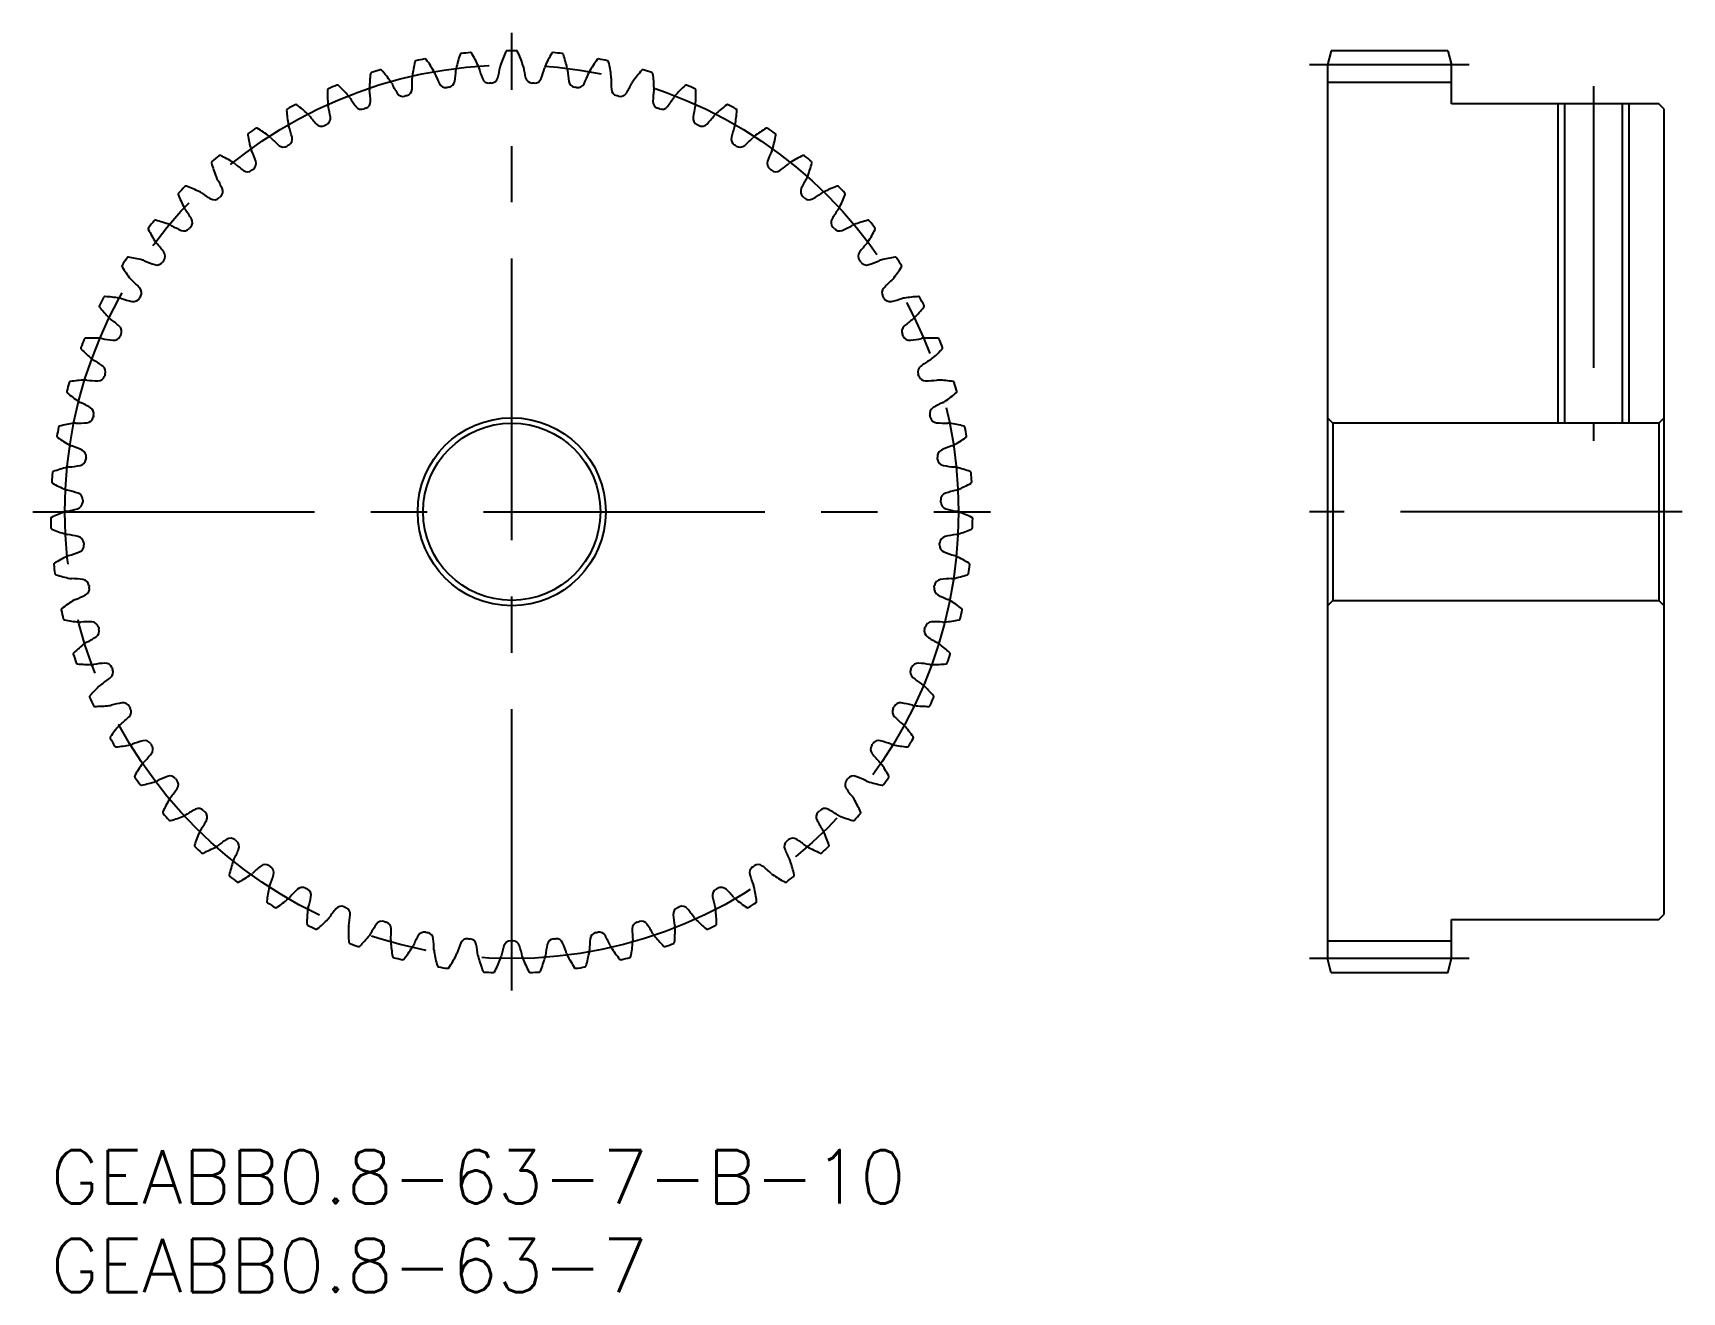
# Model space of a CAD drawing. Extents: x -1 to 92, y -8 to 63.
import ezdxf

# ---------------------------------------------------------------- set-up
doc = ezdxf.new("R2010")
doc.units = 0
doc.header["$LTSCALE"] = 0.5
doc.linetypes.add('CENTER', pattern=[50.8, 31.75, -6.35, 6.35, -6.35])
for name, color, linetype in [('MSM_CENTER', 1, 'CENTER'), ('MSM_CONTINUOUS', 7, 'CONTINUOUS'), ('MSM_NARROW', 5, 'CONTINUOUS'), ('MSM_PART_NUMBER', 7, 'CONTINUOUS')]:
    doc.layers.add(name, color=color, linetype=linetype)
doc.styles.get("Standard").update_dxf_attribs({"font": 'txt.shx', "height": 3, "bigfont": 'bigfont.shx'})

# ---------------------------------------------------------------- blocks, each defined once
blk = doc.blocks.new('*U2')
at = {"layer": 'MSM_PART_NUMBER'}
blk.add_text('GEABB0.8-63-7-B-10', height=3, dxfattribs=at).set_placement((0, -3))
blk = doc.blocks.new('*U3')
at = {"layer": 'MSM_PART_NUMBER'}
blk.add_text('GEABB0.8-63-7', height=3, dxfattribs=at).set_placement((0, -8))

msp = doc.modelspace()

# ---------------------------------------------------------------- linework, layer by layer
at = {"layer": 'MSM_CENTER'}
for p, q in [((26, 9), (26, 63)), ((80, 61.2), (71, 61.2)), ((87, 60), (87, 40)), ((-1, 36), (53, 36)), ((92, 36), (71, 36)), ((80, 10.8), (71, 10.8))]:
    msp.add_line(p, q, dxfattribs=at)
msp.add_circle((26, 36), 25.2, dxfattribs=at)
at = {"layer": 'MSM_CONTINUOUS'}
for p, q in [((72.214, 62), (72, 61.2)), ((78.786, 62), (72.214, 62)), ((78.786, 62), (79, 61.2)), ((72, 61.2), (72, 10.8)), ((79, 59), (79, 61.2)), ((79, 60.2), (72, 60.2)), ((90.7, 59), (79, 59)), ((85.379, 59), (85.379, 41)), ((88.621, 59), (88.621, 41)), ((91, 58.7), (90.7, 59)), ((91, 13.3), (91, 58.7)), ((72, 41.3), (72.3, 41)), ((72.3, 41), (72.3, 31)), ((90.7, 41), (72.3, 41)), ((90.7, 41), (91, 41.3)), ((90.7, 41), (90.7, 31)), ((72.3, 31), (72, 30.7)), ((72.3, 31), (90.7, 31)), ((91, 30.7), (90.7, 31)), ((90.7, 13), (91, 13.3)), ((79, 10.8), (79, 13)), ((79, 13), (90.7, 13)), ((72, 11.8), (79, 11.8)), ((72.214, 10), (72, 10.8)), ((78.786, 10), (79, 10.8)), ((78.786, 10), (72.214, 10))]:
    msp.add_line(p, q, dxfattribs=at)
for radius in [5.3, 5]:
    msp.add_circle((26, 36), radius, dxfattribs=at)
for centre, radius, start, end in [((20.614, 61.354), 0.08, 101.99337, 166.91143), ((26, 36), 26, 100.86377, 101.99337), ((21.115, 61.455), 0.08, 35.94571, 100.86379), ((14.804, 56.88), 7.875, 30, 35.94571), ((30.544, 59.252), 7.875, 161.19715, 167.14286), ((23.165, 61.765), 0.08, 96.27909, 161.19715), ((26, 36), 26, 95.14948, 96.27909), ((23.674, 61.815), 0.08, 30.23143, 95.1495), ((16.939, 57.891), 7.875, 24.28571, 30.23143), ((32.837, 58.684), 7.875, 155.48286, 161.42857), ((25.744, 61.919), 0.08, 90.5648, 155.48286), ((26, 36), 26, 89.4352, 90.5648), ((26.256, 61.919), 0.08, 24.51714, 89.43518), ((19.163, 58.684), 7.875, 18.57143, 24.51714), ((35.061, 57.891), 7.875, 149.76857, 155.71428), ((28.326, 61.815), 0.08, 84.85052, 149.7686), ((26, 36), 26, 83.72091, 84.85052), ((28.835, 61.765), 0.08, 18.80285, 83.72089), ((21.456, 59.252), 7.875, 12.85714, 18.80285), ((37.196, 56.88), 7.875, 144.05429, 150), ((30.885, 61.455), 0.08, 79.13623, 144.05427), ((26, 36), 26, 78.00663, 79.13623), ((31.386, 61.354), 0.08, 13.08857, 78.00661), ((25.847, 59.691), 7.875, 172.62572, 178.57143), ((18.116, 60.692), 0.08, 107.70766, 172.62572), ((26, 36), 26, 106.57806, 107.70766), ((18.604, 60.843), 0.08, 41.66, 106.57807), ((12.781, 55.661), 7.875, 35.71429, 41.66), ((14.093, 60.195), 6.3, 356.67569, 2.3888), ((21.05, 60.486), 0.663, 172.85714, 182.43406), ((28.206, 59.589), 7.875, 166.91143, 172.85714), ((21.05, 60.486), 0.663, 20.42308, 30), ((27.573, 62.92), 6.3, 200.46834, 206.18145), ((16.562, 61.26), 6.3, 350.9614, 356.67452), ((23.513, 60.857), 0.663, 167.14287, 176.71978), ((23.513, 60.857), 0.663, 14.70879, 24.28571), ((30.246, 62.63), 6.3, 194.75405, 200.46717), ((24.829, 60.572), 0.4, 272.72811, 345.24712), ((19.124, 62.075), 6.3, 345.24712, 350.96023), ((26, 60.981), 0.663, 161.42858, 171.00549), ((26, 60.981), 0.663, 8.99451, 18.57143), ((32.876, 62.075), 6.3, 189.03977, 194.75288), ((27.171, 60.572), 0.4, 194.75288, 267.2719), ((21.754, 62.63), 6.3, 339.53283, 345.24595), ((28.487, 60.857), 0.663, 155.71427, 165.29121), ((28.487, 60.857), 0.663, 3.28022, 12.85714), ((35.438, 61.26), 6.3, 183.32548, 189.0386), ((24.427, 62.92), 6.3, 333.81855, 339.53166), ((30.95, 60.486), 0.663, 150, 159.57692), ((23.794, 59.589), 7.875, 7.14286, 13.08857), ((37.907, 60.195), 6.3, 177.6112, 183.32431), ((30.95, 60.486), 0.663, 357.56594, 7.14286), ((39.219, 55.661), 7.875, 138.34, 144.28571), ((33.396, 60.843), 0.08, 73.42194, 138.33998), ((26, 36), 26, 72.29234, 73.42194), ((33.884, 60.692), 0.08, 7.37428, 72.29233), ((26.153, 59.691), 7.875, 1.42857, 7.37428), ((23.489, 59.558), 7.875, 178.34, 184.28571), ((15.697, 59.784), 0.08, 113.42194, 178.34), ((26, 36), 26, 112.29234, 113.42194), ((16.168, 59.983), 0.08, 47.37428, 112.29231), ((10.889, 54.247), 7.875, 41.42857, 47.37428), ((18.637, 59.871), 0.663, 178.57143, 188.14835), ((11.744, 58.889), 6.3, 2.38998, 8.10309), ((18.637, 59.871), 0.663, 26.13737, 35.71429), ((24.885, 62.943), 6.3, 206.18263, 211.89574), ((19.876, 59.826), 0.4, 211.89574, 284.41475), ((19.983, 59.853), 0.4, 284.15668, 356.67569), ((22.279, 60.317), 0.4, 206.18145, 278.70054), ((26, 36), 24.2, 98.44239, 98.70047), ((22.388, 60.333), 0.4, 278.4424, 350.9614), ((24.718, 60.567), 0.4, 200.46717, 272.98618), ((26, 36), 24.2, 92.7281, 92.98618), ((26, 36), 24.2, 87.01382, 87.2719), ((27.282, 60.567), 0.4, 267.01382, 339.53285), ((29.612, 60.333), 0.4, 189.0386, 261.55754), ((26, 36), 24.2, 81.29953, 81.55761), ((29.721, 60.317), 0.4, 261.29954, 333.81857), ((32.017, 59.853), 0.4, 183.32431, 255.84339), ((32.124, 59.826), 0.4, 255.58525, 328.10428), ((27.115, 62.943), 6.3, 328.10426, 333.81737), ((33.363, 59.871), 0.663, 144.28571, 153.86263), ((40.256, 58.889), 6.3, 171.89691, 177.61002), ((33.363, 59.871), 0.663, 351.85165, 1.42857), ((41.111, 54.247), 7.875, 132.62572, 138.57143), ((35.832, 59.983), 0.08, 67.70766, 132.62573), ((26, 36), 26, 66.57806, 67.70766), ((36.303, 59.784), 0.08, 1.66, 66.57804), ((28.511, 59.558), 7.875, 355.71429, 1.66), ((13.38, 58.64), 0.08, 119.13623, 184.05429), ((21.155, 59.191), 7.875, 184.05429, 190), ((26, 36), 26, 118.00663, 119.13623), ((13.829, 58.885), 0.08, 53.08857, 118.00661), ((9.147, 52.652), 7.875, 47.14286, 53.08857), ((16.296, 59.019), 0.663, 184.28572, 193.86263), ((9.535, 57.356), 6.3, 8.10426, 13.81737), ((16.296, 59.019), 0.663, 31.85165, 41.42857), ((22.208, 62.698), 6.3, 211.89691, 217.61002), ((17.534, 59.097), 0.4, 217.61002, 290.12904), ((26, 36), 24.2, 109.87096, 110.12904), ((17.638, 59.135), 0.4, 289.87097, 2.38998), ((26, 36), 24.2, 104.15667, 104.41475), ((26, 36), 24.2, 75.58524, 75.84333), ((34.362, 59.135), 0.4, 177.61002, 250.12911), ((26, 36), 24.2, 69.87096, 70.12904), ((34.466, 59.097), 0.4, 249.87097, 322.39), ((29.792, 62.698), 6.3, 322.38998, 328.10309), ((35.704, 59.019), 0.663, 138.57143, 148.14835), ((42.465, 57.356), 6.3, 166.18263, 171.89574), ((35.704, 59.019), 0.663, 346.13737, 355.71429), ((42.853, 52.652), 7.875, 126.91143, 132.85714), ((38.171, 58.885), 0.08, 61.99337, 126.91145), ((26, 36), 26, 60.86377, 61.99337), ((30.845, 59.191), 7.875, 350, 355.94571), ((38.62, 58.64), 0.08, 355.94571, 60.86376), ((14.053, 57.939), 0.663, 190.00001, 199.57692), ((7.491, 55.611), 6.3, 13.81855, 19.53166), ((14.053, 57.939), 0.663, 37.56594, 47.14286), ((19.569, 62.188), 6.3, 217.6112, 223.32431), ((15.277, 58.14), 0.4, 223.32431, 295.84339), ((26, 36), 24.2, 115.58524, 115.84333), ((15.376, 58.188), 0.4, 295.58525, 8.10426), ((36.624, 58.188), 0.4, 171.89574, 244.41482), ((26, 36), 24.2, 64.15667, 64.41475), ((36.723, 58.14), 0.4, 244.15668, 316.67571), ((32.431, 62.188), 6.3, 316.67569, 322.3888), ((37.947, 57.939), 0.663, 132.85714, 142.43406), ((44.509, 55.611), 6.3, 160.46834, 166.18145), ((37.947, 57.939), 0.663, 340.42308, 350), ((11.188, 57.271), 0.08, 124.85052, 189.76857), ((18.87, 58.594), 7.875, 189.76857, 195.71428), ((26, 36), 26, 123.72091, 124.85052), ((11.611, 57.559), 0.08, 58.80285, 123.72089), ((7.573, 50.891), 7.875, 52.85714, 58.80285), ((11.928, 56.64), 0.663, 43.28022, 52.85714), ((16.993, 61.417), 6.3, 223.32548, 229.0386), ((13.22, 57.02), 0.4, 301.29954, 13.81855), ((38.78, 57.02), 0.4, 166.18145, 238.70054), ((35.007, 61.417), 6.3, 310.96141, 316.67452), ((40.072, 56.64), 0.663, 127.14286, 136.71978), ((44.427, 50.891), 7.875, 121.19715, 127.14286), ((40.389, 57.559), 0.08, 56.27909, 121.19717), ((26, 36), 26, 55.14948, 56.27909), ((33.13, 58.594), 7.875, 344.28571, 350.23143), ((40.812, 57.271), 0.08, 350.23143, 55.14946), ((26, 36), 26, 129.4352, 130.5648), ((9.535, 56.019), 0.08, 64.51714, 129.43518), ((6.182, 48.982), 7.875, 58.57143, 64.51714), ((11.928, 56.64), 0.663, 195.71427, 205.29121), ((5.63, 53.67), 6.3, 19.53283, 25.24595), ((13.125, 56.962), 0.4, 229.0386, 301.55761), ((26, 36), 24.2, 121.29953, 121.55761), ((26, 36), 24.2, 58.44239, 58.70047), ((38.875, 56.962), 0.4, 238.4424, 310.96142), ((46.37, 53.67), 6.3, 154.75405, 160.46717), ((40.072, 56.64), 0.663, 334.70879, 344.28571), ((45.818, 48.982), 7.875, 115.48286, 121.42857), ((42.465, 56.019), 0.08, 50.5648, 115.48287), ((26, 36), 26, 49.4352, 50.5648), ((9.144, 55.691), 0.08, 130.5648, 195.48286), ((16.656, 57.772), 7.875, 195.48286, 201.42857), ((9.942, 55.137), 0.663, 201.42858, 211.00549), ((9.942, 55.137), 0.663, 48.99451, 58.57143), ((14.507, 60.394), 6.3, 229.03977, 234.75288), ((11.102, 55.576), 0.4, 234.75288, 307.27183), ((26, 36), 24.2, 127.01382, 127.2719), ((11.191, 55.643), 0.4, 307.01383, 19.53283), ((40.809, 55.643), 0.4, 160.46717, 232.98625), ((26, 36), 24.2, 52.7281, 52.98618), ((40.898, 55.576), 0.4, 232.72811, 305.24712), ((37.493, 60.394), 6.3, 305.24712, 310.96023), ((42.058, 55.137), 0.663, 121.42857, 131.00549), ((42.058, 55.137), 0.663, 328.99451, 338.57143), ((35.344, 57.772), 7.875, 338.57143, 344.51714), ((42.856, 55.691), 0.08, 344.51714, 49.43518), ((7.267, 53.915), 0.08, 136.27909, 201.19715), ((26, 36), 26, 135.14948, 136.27909), ((7.624, 54.28), 0.08, 70.23143, 135.14946), ((4.988, 46.945), 7.875, 64.28571, 70.23143), ((8.117, 53.443), 0.663, 54.70879, 64.28571), ((12.135, 59.129), 6.3, 234.75405, 240.46717), ((3.972, 51.554), 6.3, 25.24712, 30.96023), ((9.308, 54.071), 0.4, 312.72812, 25.24712), ((42.692, 54.071), 0.4, 154.75288, 227.27197), ((48.028, 51.554), 6.3, 149.03977, 154.75288), ((39.865, 59.129), 6.3, 299.53283, 305.24595), ((43.883, 53.443), 0.663, 115.71429, 125.29121), ((47.012, 46.945), 7.875, 109.76857, 115.71429), ((44.376, 54.28), 0.08, 44.85052, 109.76859), ((26, 36), 26, 43.72091, 44.85052), ((44.733, 53.915), 0.08, 338.80285, 43.72089), ((14.535, 56.733), 7.875, 201.19715, 207.14286), ((8.117, 53.443), 0.663, 207.14286, 216.71978), ((2.533, 49.284), 6.3, 30.9614, 36.67452), ((9.227, 53.995), 0.4, 240.46717, 312.98618), ((26, 36), 24.2, 132.7281, 132.98618), ((26, 36), 24.2, 47.01382, 47.2719), ((42.773, 53.995), 0.4, 227.01382, 299.53283), ((49.467, 49.284), 6.3, 143.32548, 149.0386), ((43.883, 53.443), 0.663, 323.28022, 332.85714), ((37.465, 56.733), 7.875, 332.85714, 338.80285), ((26, 36), 26, 140.86377, 141.99337), ((5.895, 52.36), 0.08, 75.94571, 140.86374), ((4.002, 44.798), 7.875, 70, 75.94571), ((6.469, 51.575), 0.663, 60.42308, 70), ((9.901, 57.633), 6.3, 240.46834, 246.18145), ((7.592, 52.319), 0.4, 318.4424, 30.9614), ((44.408, 52.319), 0.4, 149.0386, 221.55754), ((42.099, 57.633), 6.3, 293.81855, 299.53166), ((45.531, 51.575), 0.663, 110, 119.57692), ((47.998, 44.798), 7.875, 104.05429, 110), ((46.105, 52.36), 0.08, 39.13623, 104.05429), ((26, 36), 26, 38.00663, 39.13623), ((5.577, 51.96), 0.08, 141.99337, 206.91142), ((12.527, 55.488), 7.875, 206.91143, 212.85714), ((6.469, 51.575), 0.663, 212.85714, 222.43406), ((7.519, 52.236), 0.4, 246.18145, 318.7004), ((26, 36), 24.2, 138.44239, 138.70047), ((26, 36), 24.2, 41.29953, 41.55761), ((44.481, 52.236), 0.4, 221.29954, 293.81856), ((45.531, 51.575), 0.663, 317.56594, 327.14286), ((39.473, 55.488), 7.875, 327.14286, 333.08857), ((46.423, 51.96), 0.08, 333.08857, 38.00661), ((26, 36), 26, 146.57806, 147.70766), ((4.366, 50.277), 0.08, 81.66, 146.57803), ((3.236, 42.564), 7.875, 75.71429, 81.66), ((1.327, 46.881), 6.3, 36.67569, 42.3888), ((6.059, 50.405), 0.4, 324.15669, 36.67569), ((45.941, 50.405), 0.4, 143.32431, 215.84326), ((50.673, 46.881), 6.3, 137.6112, 143.32431), ((48.764, 42.564), 7.875, 98.34, 104.28571), ((47.634, 50.277), 0.08, 33.42194, 98.34), ((26, 36), 26, 32.29234, 33.42194), ((4.089, 49.847), 0.08, 147.70766, 212.6257), ((10.654, 54.05), 7.875, 212.62572, 218.57143), ((5.015, 49.553), 0.663, 66.13737, 75.71429), ((7.827, 55.923), 6.3, 246.18263, 251.89574), ((5.994, 50.315), 0.4, 251.89574, 324.41482), ((26, 36), 24.2, 144.15667, 144.41475), ((26, 36), 24.2, 35.58524, 35.84333), ((46.006, 50.315), 0.4, 215.58525, 288.10426), ((44.173, 55.923), 6.3, 288.10426, 293.81737), ((46.985, 49.553), 0.663, 104.28571, 113.86263), ((41.346, 54.05), 7.875, 321.42857, 327.37428), ((47.911, 49.847), 0.08, 327.37428, 32.29233), ((5.015, 49.553), 0.663, 218.57144, 228.14835), ((0.366, 44.37), 6.3, 42.38998, 48.10309), ((4.724, 48.348), 0.4, 329.87097, 42.38998), ((47.276, 48.348), 0.4, 137.61002, 210.12897), ((51.634, 44.37), 6.3, 131.89691, 137.61002), ((46.985, 49.553), 0.663, 311.85165, 321.42857), ((2.819, 47.597), 0.08, 153.42194, 218.33998), ((26, 36), 26, 152.29234, 153.42194), ((8.933, 52.432), 7.875, 218.34, 224.28571), ((3.052, 48.052), 0.08, 87.37428, 152.29236), ((2.695, 40.265), 7.875, 81.42857, 87.37428), ((3.77, 47.397), 0.663, 71.85165, 81.42857), ((5.934, 54.015), 6.3, 251.89691, 257.61002), ((4.668, 48.252), 0.4, 257.61002, 330.12897), ((26, 36), 24.2, 149.87096, 150.12904), ((26, 36), 24.2, 29.87096, 30.12904), ((47.332, 48.252), 0.4, 209.87096, 282.38999), ((46.066, 54.015), 6.3, 282.38998, 288.10309), ((48.23, 47.397), 0.663, 98.57143, 108.14835), ((49.305, 40.265), 7.875, 92.62572, 98.57143), ((43.067, 52.432), 7.875, 315.71429, 321.66), ((48.948, 48.052), 0.08, 27.70766, 92.62572), ((26, 36), 26, 26.57806, 27.70766), ((49.181, 47.597), 0.08, 321.66, 26.57804), ((3.77, 47.397), 0.663, 224.28571, 233.86263), ((-0.34, 41.776), 6.3, 48.10426, 53.81737), ((52.34, 41.776), 6.3, 126.18263, 131.89574), ((48.23, 47.397), 0.663, 306.13737, 315.71429), ((26, 36), 26, 158.00663, 159.13623), ((1.966, 45.707), 0.08, 93.08857, 158.00665), ((2.386, 37.923), 7.875, 87.14286, 93.08857), ((2.746, 45.127), 0.663, 77.56594, 87.14286), ((4.24, 51.927), 6.3, 257.6112, 263.32431), ((3.554, 46.067), 0.4, 263.32431, 335.84333), ((3.6, 46.168), 0.4, 335.58526, 48.10426), ((26, 36), 24.2, 155.58524, 155.84333), ((48.4, 46.168), 0.4, 131.89574, 204.41469), ((26, 36), 24.2, 24.15667, 24.41476), ((48.446, 46.067), 0.4, 204.15668, 276.67571), ((47.76, 51.927), 6.3, 276.67569, 282.3888), ((49.254, 45.127), 0.663, 92.85714, 102.43406), ((49.614, 37.923), 7.875, 86.91143, 92.85714), ((50.034, 45.707), 0.08, 21.99337, 86.91143), ((26, 36), 26, 20.86377, 21.99337), ((1.78, 45.231), 0.08, 159.13623, 224.05427), ((7.382, 50.652), 7.875, 224.05429, 230), ((44.618, 50.652), 7.875, 310, 315.94571), ((50.22, 45.231), 0.08, 315.94571, 20.86376), ((2.746, 45.127), 0.663, 230.00001, 239.57692), ((-0.784, 39.125), 6.3, 53.81855, 59.53166), ((2.699, 43.887), 0.4, 341.29954, 53.81855), ((26, 36), 24.2, 161.29953, 161.55761), ((49.301, 43.887), 0.4, 126.18145, 198.70054), ((26, 36), 24.2, 18.44239, 18.70047), ((52.784, 39.125), 6.3, 120.46834, 126.18145), ((49.254, 45.127), 0.663, 300.42308, 310), ((0.981, 42.774), 0.08, 164.85052, 229.7686), ((26, 36), 26, 163.72091, 164.85052), ((1.119, 43.266), 0.08, 98.80285, 163.72093), ((2.312, 35.563), 7.875, 92.85714, 98.80285), ((1.953, 42.766), 0.663, 83.28022, 92.85714), ((2.762, 49.681), 6.3, 263.32548, 269.0386), ((2.663, 43.782), 0.4, 269.0386, 341.55761), ((49.337, 43.782), 0.4, 198.4424, 270.9614), ((49.238, 49.681), 6.3, 270.9614, 276.67452), ((50.047, 42.766), 0.663, 87.14286, 96.71978), ((49.688, 35.563), 7.875, 81.19715, 87.14286), ((50.881, 43.266), 0.08, 16.27909, 81.19715), ((26, 36), 26, 15.14948, 16.27909), ((51.019, 42.774), 0.08, 310.23143, 15.14947), ((6.015, 48.725), 7.875, 229.76857, 235.71429), ((1.953, 42.766), 0.663, 235.71429, 245.29121), ((-0.962, 36.443), 6.3, 59.53283, 65.24595), ((2.029, 41.528), 0.4, 347.01383, 59.53285), ((49.971, 41.528), 0.4, 120.46717, 192.98625), ((52.962, 36.443), 6.3, 114.75405, 120.46717), ((50.047, 42.766), 0.663, 294.70879, 304.28571), ((45.985, 48.725), 7.875, 304.28571, 310.23143), ((2.473, 33.206), 7.875, 98.57143, 104.51714), ((1.398, 40.338), 0.663, 88.99451, 98.57143), ((1.516, 47.3), 6.3, 269.03977, 274.75288), ((2.005, 41.42), 0.4, 274.75288, 347.27197), ((26, 36), 24.2, 167.01382, 167.2719), ((26, 36), 24.2, 12.7281, 12.98618), ((49.995, 41.42), 0.4, 192.72811, 265.24714), ((50.484, 47.3), 6.3, 265.24712, 270.96023), ((50.602, 40.338), 0.663, 81.42857, 91.00549), ((49.527, 33.206), 7.875, 75.48286, 81.42857), ((0.431, 40.249), 0.08, 170.5648, 235.48288), ((26, 36), 26, 169.4352, 170.5648), ((4.848, 46.672), 7.875, 235.48286, 241.42857), ((0.519, 40.752), 0.08, 104.51714, 169.43522), ((47.152, 46.672), 7.875, 298.57143, 304.51714), ((51.481, 40.752), 0.08, 10.5648, 75.48286), ((26, 36), 26, 9.4352, 10.5648), ((51.569, 40.249), 0.08, 304.51714, 9.43518), ((1.398, 40.338), 0.663, 241.42857, 251.00549), ((-0.872, 33.756), 6.3, 65.24712, 70.96023), ((1.598, 39.114), 0.4, 352.72811, 65.24712), ((26, 36), 24.2, 172.7281, 172.98618), ((50.402, 39.114), 0.4, 114.75288, 187.27183), ((26, 36), 24.2, 7.01382, 7.2719), ((52.872, 33.756), 6.3, 109.03977, 114.75288), ((50.602, 40.338), 0.663, 288.99451, 298.57143), ((26, 36), 26, 175.14948, 176.27909), ((0.173, 38.192), 0.08, 110.23143, 175.1495), ((2.868, 30.878), 7.875, 104.28571, 110.23143), ((1.089, 37.867), 0.663, 94.70879, 104.28571), ((0.512, 44.806), 6.3, 274.75405, 280.46717), ((1.584, 39.004), 0.4, 280.46717, 352.98625), ((50.416, 39.004), 0.4, 187.01382, 259.53283), ((51.488, 44.806), 6.3, 259.53283, 265.24595), ((50.911, 37.867), 0.663, 75.71429, 85.29121), ((49.132, 30.878), 7.875, 69.76857, 75.71429), ((51.827, 38.192), 0.08, 4.85052, 69.76857), ((26, 36), 26, 3.72091, 4.85052), ((0.135, 37.682), 0.08, 176.27909, 241.19717), ((3.89, 44.513), 7.875, 241.19715, 247.14286), ((1.089, 37.867), 0.663, 247.14286, 256.71978), ((-0.516, 31.091), 6.3, 70.9614, 76.67452), ((52.516, 31.091), 6.3, 103.32548, 109.0386), ((50.911, 37.867), 0.663, 283.28022, 292.85714), ((48.11, 44.513), 7.875, 292.85714, 298.80285), ((51.865, 37.682), 0.08, 298.80285, 3.72089), ((1.406, 36.558), 0.4, 286.18145, 358.70054), ((1.409, 36.669), 0.4, 358.4424, 70.9614), ((26, 36), 24.2, 178.44239, 178.70047), ((50.591, 36.669), 0.4, 109.0386, 181.55754), ((26, 36), 24.2, 1.29953, 1.55761), ((50.594, 36.558), 0.4, 181.29954, 253.81855), ((0.083, 35.609), 0.08, 115.94571, 180.86379), ((26, 36), 26, 180.86377, 181.99337), ((3.493, 28.6), 7.875, 110, 115.94571), ((1.027, 35.377), 0.663, 100.42308, 110), ((-0.238, 42.224), 6.3, 280.46834, 286.18145), ((52.238, 42.224), 6.3, 253.81855, 259.53166), ((50.973, 35.377), 0.663, 70, 79.57692), ((48.507, 28.6), 7.875, 64.05429, 70), ((51.917, 35.609), 0.08, 359.13623, 64.05429), ((26, 36), 26, 358.00663, 359.13623), ((0.096, 35.098), 0.08, 181.99337, 246.91141), ((3.153, 42.269), 7.875, 246.91143, 252.85714), ((1.027, 35.377), 0.663, 252.85715, 262.43406), ((0.105, 28.476), 6.3, 76.67569, 82.3888), ((1.465, 34.217), 0.4, 4.15668, 76.67569), ((50.535, 34.217), 0.4, 103.32431, 175.84333), ((51.895, 28.476), 6.3, 97.6112, 103.32431), ((50.973, 35.377), 0.663, 277.56594, 287.14286), ((48.847, 42.269), 7.875, 287.14286, 293.08857), ((51.904, 35.098), 0.08, 293.08857, 358.00661), ((4.342, 26.396), 7.875, 115.71429, 121.66), ((1.213, 32.894), 0.663, 106.13737, 115.71429), ((-0.727, 39.581), 6.3, 286.18263, 291.89574), ((1.473, 34.106), 0.4, 291.89574, 4.41482), ((26, 36), 24.2, 184.15667, 184.41475), ((50.527, 34.106), 0.4, 175.58525, 248.10426), ((26, 36), 24.2, 355.58524, 355.84333), ((52.727, 39.581), 6.3, 248.10426, 253.81737), ((50.787, 32.894), 0.663, 64.28571, 73.86263), ((47.658, 26.396), 7.875, 58.34, 64.28571), ((0.251, 33.031), 0.08, 121.66, 186.57807), ((26, 36), 26, 186.57806, 187.70766), ((26, 36), 26, 352.29234, 353.42194), ((51.749, 33.031), 0.08, 353.42194, 58.34), ((0.314, 32.524), 0.08, 187.70766, 252.6257), ((2.642, 39.963), 7.875, 252.62572, 258.57143), ((1.213, 32.894), 0.663, 258.57143, 268.14835), ((0.983, 25.935), 6.3, 82.38998, 88.10309), ((1.764, 31.783), 0.4, 9.87097, 82.38999), ((1.783, 31.674), 0.4, 297.61002, 10.12904), ((26, 36), 24.2, 189.87096, 190.12904), ((50.217, 31.674), 0.4, 169.87097, 242.38998), ((26, 36), 24.2, 349.87096, 350.12904), ((50.236, 31.783), 0.4, 97.61002, 170.12897), ((51.017, 25.935), 6.3, 91.89691, 97.61002), ((50.787, 32.894), 0.663, 271.85165, 281.42857), ((49.358, 39.963), 7.875, 281.42857, 287.37428), ((51.686, 32.524), 0.08, 287.37428, 352.29232), ((5.406, 24.287), 7.875, 121.42857, 127.37428), ((1.645, 30.441), 0.663, 111.85165, 121.42857), ((-0.951, 36.902), 6.3, 291.89691, 297.61002), ((52.951, 36.902), 6.3, 242.38998, 248.10309), ((50.355, 30.441), 0.663, 58.57143, 68.14835), ((46.594, 24.287), 7.875, 52.62572, 58.57143), ((0.674, 30.482), 0.08, 127.37428, 192.29235), ((26, 36), 26, 192.29234, 193.42194), ((0.788, 29.983), 0.08, 193.42194, 258.34002), ((2.363, 37.618), 7.875, 258.34, 264.28571), ((1.645, 30.441), 0.663, 264.28572, 273.86263), ((2.109, 23.494), 6.3, 88.10426, 93.81737), ((2.304, 29.391), 0.4, 15.58526, 88.10426), ((49.696, 29.391), 0.4, 91.89574, 164.41482), ((49.891, 23.494), 6.3, 86.18263, 91.89574), ((50.355, 30.441), 0.663, 266.13737, 275.71429), ((49.637, 37.618), 7.875, 275.71429, 281.66), ((51.212, 29.983), 0.08, 281.66, 346.57804), ((26, 36), 26, 346.57806, 347.70766), ((51.326, 30.482), 0.08, 347.70766, 52.62572), ((-0.907, 34.214), 6.3, 297.6112, 303.32431), ((2.335, 29.284), 0.4, 303.32431, 15.84339), ((26, 36), 24.2, 195.58524, 195.84333), ((49.665, 29.284), 0.4, 164.15668, 236.67569), ((26, 36), 24.2, 344.15667, 344.41475), ((52.907, 34.214), 6.3, 236.67569, 242.3888), ((1.35, 27.987), 0.08, 133.08857, 198.00663), ((26, 36), 26, 198.00663, 199.13623), ((6.675, 22.295), 7.875, 127.14286, 133.08857), ((2.32, 28.044), 0.663, 117.56594, 127.14286), ((49.68, 28.044), 0.663, 52.85714, 62.43406), ((45.325, 22.295), 7.875, 46.91143, 52.85714), ((26, 36), 26, 340.86377, 341.99337), ((50.65, 27.987), 0.08, 341.99337, 46.91143), ((1.512, 27.503), 0.08, 199.13623, 264.05431), ((2.32, 35.256), 7.875, 264.05429, 270), ((2.32, 28.044), 0.663, 270, 279.57692), ((3.473, 21.177), 6.3, 93.81855, 99.53166), ((3.08, 27.064), 0.4, 21.29955, 93.81855), ((3.121, 26.961), 0.4, 309.0386, 21.55768), ((26, 36), 24.2, 201.29953, 201.55761), ((48.879, 26.961), 0.4, 158.4424, 230.96142), ((26, 36), 24.2, 338.44239, 338.70047), ((48.92, 27.064), 0.4, 86.18145, 158.70054), ((48.527, 21.177), 6.3, 80.46834, 86.18145), ((49.68, 28.044), 0.663, 260.42308, 270), ((49.68, 35.256), 7.875, 270, 275.94571), ((50.488, 27.503), 0.08, 275.94571, 340.86374), ((8.135, 20.439), 7.875, 132.85714, 138.80285), ((3.23, 25.726), 0.663, 123.28022, 132.85714), ((-0.595, 31.544), 6.3, 303.32548, 309.0386), ((52.595, 31.544), 6.3, 230.96141, 236.67452), ((48.77, 25.726), 0.663, 47.14286, 56.71978), ((43.865, 20.439), 7.875, 41.19715, 47.14286), ((2.27, 25.573), 0.08, 138.80285, 203.72093), ((26, 36), 26, 203.72091, 204.85052), ((5.061, 19.008), 6.3, 99.53283, 105.24595), ((4.084, 24.827), 0.4, 27.01383, 99.53283), ((47.916, 24.827), 0.4, 80.46717, 152.98618), ((46.939, 19.008), 6.3, 74.75405, 80.46717), ((26, 36), 26, 335.14948, 336.27909), ((49.73, 25.573), 0.08, 336.27909, 41.19715), ((2.48, 25.107), 0.08, 204.85052, 269.76859), ((2.511, 32.902), 7.875, 269.76857, 275.71429), ((3.23, 25.726), 0.663, 275.71429, 285.29121), ((-0.019, 28.918), 6.3, 309.03977, 314.75288), ((4.134, 24.728), 0.4, 314.75288, 27.27183), ((26, 36), 24.2, 207.01382, 207.2719), ((47.866, 24.728), 0.4, 152.72811, 225.24712), ((26, 36), 24.2, 332.7281, 332.98618), ((52.019, 28.918), 6.3, 225.24712, 230.96023), ((48.77, 25.726), 0.663, 254.70879, 264.28571), ((49.489, 32.902), 7.875, 264.28571, 270.23143), ((49.52, 25.107), 0.08, 270.23143, 335.14946), ((3.426, 23.262), 0.08, 144.51714, 209.43521), ((9.773, 18.737), 7.875, 138.57143, 144.51714), ((4.366, 23.509), 0.663, 128.99451, 138.57143), ((47.634, 23.509), 0.663, 41.42857, 51.00549), ((42.227, 18.737), 7.875, 35.48286, 41.42857), ((48.574, 23.262), 0.08, 330.5648, 35.48286), ((26, 36), 26, 209.4352, 210.5648), ((3.681, 22.819), 0.08, 210.5648, 275.48288), ((2.937, 30.579), 7.875, 275.48286, 281.42857), ((4.366, 23.509), 0.663, 281.42857, 291.00549), ((6.857, 17.008), 6.3, 105.24712, 110.96023), ((5.305, 22.7), 0.4, 32.72811, 105.24714), ((0.815, 26.362), 6.3, 314.75405, 320.46717), ((26, 36), 24.2, 212.7281, 212.98618), ((5.365, 22.607), 0.4, 320.46717, 32.98612), ((46.635, 22.607), 0.4, 147.01382, 219.53283), ((26, 36), 24.2, 327.01382, 327.2719), ((51.185, 26.362), 6.3, 219.53283, 225.24595), ((46.695, 22.7), 0.4, 74.75288, 147.27183), ((45.143, 17.008), 6.3, 69.03977, 74.75288), ((47.634, 23.509), 0.663, 248.99451, 258.57143), ((49.063, 30.579), 7.875, 258.57143, 264.51714), ((48.319, 22.819), 0.08, 264.51714, 329.43518), ((26, 36), 26, 329.4352, 330.5648), ((11.573, 17.207), 7.875, 144.28571, 150.23143), ((5.717, 21.417), 0.663, 134.70879, 144.28572), ((46.283, 21.417), 0.663, 35.71429, 45.29121), ((40.427, 17.207), 7.875, 29.76857, 35.71429), ((4.806, 21.078), 0.08, 150.23143, 215.1495), ((26, 36), 26, 215.14948, 216.27909), ((5.105, 20.663), 0.08, 216.27909, 281.19715), ((3.591, 28.309), 7.875, 281.19715, 287.14286), ((5.717, 21.417), 0.663, 287.14286, 296.71978), ((8.843, 15.196), 6.3, 110.9614, 116.67452), ((6.732, 20.706), 0.4, 38.4424, 110.9614), ((26, 36), 24.2, 218.44239, 218.70047), ((6.802, 20.619), 0.4, 326.18145, 38.7004), ((45.198, 20.619), 0.4, 141.29954, 213.81856), ((26, 36), 24.2, 321.29953, 321.55761), ((45.268, 20.706), 0.4, 69.0386, 141.55754), ((43.157, 15.196), 6.3, 63.32548, 69.0386), ((46.283, 21.417), 0.663, 243.28022, 252.85714), ((48.409, 28.309), 7.875, 252.85714, 258.80285), ((46.895, 20.663), 0.08, 258.80285, 323.72089), ((26, 36), 26, 323.72091, 324.85052), ((47.194, 21.078), 0.08, 324.85052, 29.76857), ((13.516, 15.864), 7.875, 150, 155.94571), ((7.27, 19.47), 0.663, 140.42308, 150), ((1.9, 23.903), 6.3, 320.46834, 326.18145), ((50.1, 23.903), 6.3, 213.81855, 219.53166), ((44.73, 19.47), 0.663, 30, 39.57692), ((38.484, 15.864), 7.875, 24.05429, 30), ((6.398, 19.042), 0.08, 155.94571, 220.86376), ((26, 36), 26, 220.86377, 221.99337), ((6.736, 18.658), 0.08, 221.99337, 286.91143), ((4.468, 26.116), 7.875, 286.91143, 292.85714), ((7.27, 19.47), 0.663, 292.85714, 302.43406), ((11, 13.591), 6.3, 116.67569, 122.3888), ((8.351, 18.863), 0.4, 44.15668, 116.67569), ((26, 36), 24.2, 224.15667, 224.41476), ((8.428, 18.784), 0.4, 331.89574, 44.41469), ((43.572, 18.784), 0.4, 135.58525, 208.10428), ((26, 36), 24.2, 315.58525, 315.84333), ((43.649, 18.863), 0.4, 63.32431, 135.84326), ((41, 13.591), 6.3, 57.6112, 63.32431), ((44.73, 19.47), 0.663, 237.56594, 247.14286), ((47.532, 26.116), 7.875, 247.14286, 253.08857), ((45.264, 18.658), 0.08, 253.08857, 318.00661), ((26, 36), 26, 318.00663, 319.13623), ((45.602, 19.042), 0.08, 319.13623, 24.05429), ((15.583, 14.721), 7.875, 155.71429, 161.66), ((9.009, 17.688), 0.663, 146.13737, 155.71429), ((3.224, 21.563), 6.3, 326.18263, 331.89574), ((48.776, 21.563), 6.3, 208.10426, 213.81737), ((42.991, 17.688), 0.663, 24.28571, 33.86263), ((36.417, 14.721), 7.875, 18.34, 24.28571), ((8.183, 17.174), 0.08, 161.66, 226.57804), ((26, 36), 26, 226.57806, 227.70766), ((8.558, 16.826), 0.08, 227.70766, 292.62573), ((5.559, 24.022), 7.875, 292.62572, 298.57143), ((9.009, 17.688), 0.663, 298.57142, 308.14835), ((13.306, 12.209), 6.3, 122.38998, 128.10309), ((10.145, 17.191), 0.4, 49.87097, 122.38999), ((4.775, 19.367), 6.3, 331.89691, 337.61002), ((26, 36), 24.2, 229.87096, 230.12904), ((10.23, 17.12), 0.4, 337.61002, 50.12897), ((41.77, 17.12), 0.4, 129.87096, 202.38999), ((47.225, 19.367), 6.3, 202.38998, 208.10309), ((26, 36), 24.2, 309.87096, 310.12904), ((41.855, 17.191), 0.4, 57.61002, 130.12897), ((38.694, 12.209), 6.3, 51.89691, 57.61002), ((42.991, 17.688), 0.663, 231.85165, 241.42857), ((46.441, 24.022), 7.875, 241.42857, 247.37428), ((43.442, 16.826), 0.08, 247.37428, 312.29232), ((26, 36), 26, 312.29234, 313.42194), ((43.817, 17.174), 0.08, 313.42194, 18.34), ((17.753, 13.79), 7.875, 161.42857, 167.37428), ((10.916, 16.087), 0.663, 151.85165, 161.42857), ((15.737, 11.063), 6.3, 128.10426, 133.81737), ((12.097, 15.706), 0.4, 55.58525, 128.10426), ((26, 36), 24.2, 235.58524, 235.84333), ((12.188, 15.643), 0.4, 343.32431, 55.84326), ((39.812, 15.643), 0.4, 124.15667, 196.67569), ((26, 36), 24.2, 304.15667, 304.41475), ((39.903, 15.706), 0.4, 51.89574, 124.41482), ((36.263, 11.063), 6.3, 46.18263, 51.89574), ((41.084, 16.087), 0.663, 18.57143, 28.14835), ((34.247, 13.79), 7.875, 12.62572, 18.57143), ((10.146, 15.494), 0.08, 167.37428, 232.29233), ((26, 36), 26, 232.29234, 233.42194), ((10.554, 15.185), 0.08, 233.42194, 298.34), ((6.854, 22.046), 7.875, 298.34, 304.28571), ((10.916, 16.087), 0.663, 304.28571, 313.86263), ((12.974, 14.684), 0.663, 157.56594, 167.14286), ((6.536, 17.336), 6.3, 337.6112, 343.32431), ((45.464, 17.336), 6.3, 196.67569, 202.3888), ((39.026, 14.684), 0.663, 12.85714, 22.43406), ((41.084, 16.087), 0.663, 226.13737, 235.71429), ((45.146, 22.046), 7.875, 235.71429, 241.66), ((41.446, 15.185), 0.08, 241.66, 306.57803), ((26, 36), 26, 306.57806, 307.70766), ((41.854, 15.494), 0.08, 307.70766, 12.62572), ((12.267, 14.017), 0.08, 173.08857, 238.00661), ((20.005, 13.079), 7.875, 167.14286, 173.08857), ((8.338, 20.209), 7.875, 304.05429, 310), ((12.974, 14.684), 0.663, 310, 319.57692), ((18.271, 10.165), 6.3, 133.81855, 139.53166), ((14.186, 14.422), 0.4, 61.29954, 133.81856), ((26, 36), 24.2, 241.29953, 241.55761), ((14.284, 14.369), 0.4, 349.0386, 61.55754), ((8.491, 15.491), 6.3, 343.32548, 349.0386), ((37.716, 14.369), 0.4, 118.44239, 190.96143), ((43.509, 15.491), 6.3, 190.96141, 196.67452), ((26, 36), 24.2, 298.44239, 298.70047), ((37.814, 14.422), 0.4, 46.18145, 118.7004), ((33.729, 10.165), 6.3, 40.46834, 46.18145), ((39.026, 14.684), 0.663, 220.42308, 230), ((43.662, 20.209), 7.875, 230, 235.94571), ((31.995, 13.079), 7.875, 6.91143, 12.85714), ((39.733, 14.017), 0.08, 301.99337, 6.91143), ((26, 36), 26, 238.00663, 239.13623), ((12.703, 13.751), 0.08, 239.13623, 304.05429), ((22.317, 12.596), 7.875, 172.85714, 178.80285), ((15.161, 13.493), 0.663, 163.28022, 172.85714), ((9.998, 18.529), 7.875, 309.76857, 315.71429), ((15.161, 13.493), 0.663, 315.71429, 325.29121), ((20.882, 9.524), 6.3, 139.53283, 145.24595), ((16.393, 13.353), 0.4, 67.01382, 139.53285), ((26, 36), 24.2, 247.01382, 247.2719), ((16.496, 13.31), 0.4, 354.75288, 67.2719), ((10.62, 13.85), 6.3, 349.03977, 354.75288), ((35.504, 13.31), 0.4, 112.72811, 185.24714), ((41.38, 13.85), 6.3, 185.24712, 190.96023), ((26, 36), 24.2, 292.7281, 292.98618), ((35.607, 13.353), 0.4, 40.46717, 112.98625), ((31.118, 9.524), 6.3, 34.75405, 40.46717), ((36.839, 13.493), 0.663, 214.70879, 224.28571), ((42.002, 18.529), 7.875, 224.28571, 230.23143), ((36.839, 13.493), 0.663, 7.14286, 16.71978), ((29.683, 12.596), 7.875, 1.19715, 7.14286), ((39.297, 13.751), 0.08, 235.94571, 300.8638), ((26, 36), 26, 300.86377, 301.99337), ((14.524, 12.759), 0.08, 178.80285, 243.72089), ((26, 36), 26, 243.72091, 244.85052), ((14.984, 12.537), 0.08, 244.85052, 309.76857), ((24.666, 12.346), 7.875, 178.57143, 184.51714), ((17.456, 12.525), 0.663, 168.99451, 178.57143), ((11.817, 17.022), 7.875, 315.48286, 321.42857), ((17.456, 12.525), 0.663, 321.42857, 331.00549), ((23.544, 9.146), 6.3, 145.24712, 150.96023), ((18.696, 12.509), 0.4, 72.72811, 145.24714), ((26, 36), 24.2, 252.7281, 252.98618), ((18.802, 12.477), 0.4, 0.46717, 72.98618), ((12.902, 12.429), 6.3, 354.75405, 0.46717), ((26.23, 9.035), 6.3, 150.96141, 156.67452), ((21.071, 11.899), 0.4, 78.4424, 150.96142), ((26, 36), 24.2, 258.44239, 258.70047), ((21.18, 11.877), 0.4, 6.18145, 78.70054), ((30.82, 11.877), 0.4, 101.29954, 173.81857), ((26, 36), 24.2, 281.29953, 281.55761), ((30.929, 11.899), 0.4, 29.0386, 101.55754), ((25.77, 9.035), 6.3, 23.32548, 29.0386), ((33.198, 12.477), 0.4, 107.01382, 179.53285), ((39.098, 12.429), 6.3, 179.53283, 185.24595), ((26, 36), 24.2, 287.01382, 287.2719), ((33.304, 12.509), 0.4, 34.75288, 107.27197), ((28.456, 9.146), 6.3, 29.03977, 34.75288), ((34.544, 12.525), 0.663, 208.99451, 218.57143), ((40.183, 17.022), 7.875, 218.57143, 224.51714), ((27.334, 12.346), 7.875, 355.48286, 1.42857), ((34.544, 12.525), 0.663, 1.42857, 11.00549), ((37.016, 12.537), 0.08, 230.23143, 295.14946), ((26, 36), 26, 295.14948, 296.27909), ((37.476, 12.759), 0.08, 296.27909, 1.19715), ((16.895, 11.732), 0.08, 184.51714, 249.43518), ((26, 36), 26, 249.4352, 250.5648), ((17.375, 11.557), 0.08, 250.5648, 315.48286), ((19.836, 11.791), 0.663, 174.70879, 184.28571), ((27.028, 12.33), 7.875, 184.28571, 190.23143), ((13.777, 15.704), 7.875, 321.19715, 327.14286), ((19.836, 11.791), 0.663, 327.14286, 336.71978), ((15.314, 11.242), 6.3, 0.46834, 6.18145), ((22.277, 11.298), 0.663, 180.42308, 190), ((29.379, 12.55), 7.875, 190, 195.94571), ((28.913, 9.192), 6.3, 156.67569, 162.3888), ((23.496, 11.528), 0.4, 84.15668, 156.67571), ((26, 36), 24.2, 264.15667, 264.41475), ((23.606, 11.517), 0.4, 11.89574, 84.41482), ((17.832, 10.301), 6.3, 6.18263, 11.89574), ((31.568, 9.615), 6.3, 162.38998, 168.10309), ((25.945, 11.4), 0.4, 89.87097, 162.38999), ((26, 36), 24.2, 269.87096, 270.12904), ((26.055, 11.4), 0.4, 17.61002, 90.12911), ((20.432, 9.615), 6.3, 11.89691, 17.61002), ((34.168, 10.301), 6.3, 168.10426, 173.81737), ((28.394, 11.517), 0.4, 95.58525, 168.10428), ((26, 36), 24.2, 275.58524, 275.84333), ((28.504, 11.528), 0.4, 23.32431, 95.84339), ((23.087, 9.192), 6.3, 17.6112, 23.32431), ((22.621, 12.55), 7.875, 344.05429, 350), ((29.723, 11.298), 0.663, 350, 359.57692), ((36.686, 11.242), 6.3, 173.81855, 179.53166), ((32.164, 11.791), 0.663, 203.28022, 212.85714), ((38.223, 15.704), 7.875, 212.85714, 218.80285), ((24.972, 12.33), 7.875, 349.76857, 355.71429), ((32.164, 11.791), 0.663, 355.71429, 5.29121), ((34.625, 11.557), 0.08, 224.51714, 289.43518), ((26, 36), 26, 289.4352, 290.5648), ((35.105, 11.732), 0.08, 290.5648, 355.48286), ((19.357, 10.946), 0.08, 190.23143, 255.14946), ((26, 36), 26, 255.14948, 256.27909), ((19.852, 10.82), 0.08, 256.27909, 321.19715), ((21.884, 10.409), 0.08, 195.94571, 260.86375), ((26, 36), 26, 260.86377, 261.99337), ((22.39, 10.333), 0.08, 261.99337, 326.91143), ((15.859, 14.588), 7.875, 326.91143, 332.85714), ((22.277, 11.298), 0.663, 332.85714, 342.43406), ((24.755, 11.05), 0.663, 186.13737, 195.71429), ((31.697, 13.003), 7.875, 195.71429, 201.66), ((18.041, 13.685), 7.875, 332.62572, 338.57143), ((24.755, 11.05), 0.663, 338.57143, 348.14835), ((27.245, 11.05), 0.663, 191.85165, 201.42857), ((33.959, 13.685), 7.875, 201.42857, 207.37428), ((20.303, 13.003), 7.875, 338.34, 344.28571), ((27.245, 11.05), 0.663, 344.28571, 353.86263), ((29.723, 11.298), 0.663, 197.56594, 207.14286), ((36.141, 14.588), 7.875, 207.14286, 213.08857), ((29.61, 10.333), 0.08, 213.08857, 278.00661), ((26, 36), 26, 278.00663, 279.13623), ((30.116, 10.409), 0.08, 279.13623, 344.05429), ((32.148, 10.82), 0.08, 218.80285, 283.72089), ((26, 36), 26, 283.72091, 284.85052), ((32.643, 10.946), 0.08, 284.85052, 349.76857), ((24.453, 10.126), 0.08, 201.66, 266.57804), ((26, 36), 26, 266.57806, 267.70766), ((24.963, 10.101), 0.08, 267.70766, 332.62572), ((27.037, 10.101), 0.08, 207.37428, 272.29231), ((26, 36), 26, 272.29234, 273.42194), ((27.547, 10.126), 0.08, 273.42194, 338.34)]:
    msp.add_arc(centre, radius, start, end, dxfattribs=at)
at = {"layer": 'MSM_NARROW'}
for p, q in [((85, 59), (85, 41)), ((89, 59), (89, 41))]:
    msp.add_line(p, q, dxfattribs=at)

# ---------------------------------------------------------------- block references
at = {"layer": 'MSM_CONTINUOUS'}
for name in ['*U2', '*U3']:
    msp.add_blockref(name, (0, 0), dxfattribs=at)

doc.saveas('drawing.dxf')
